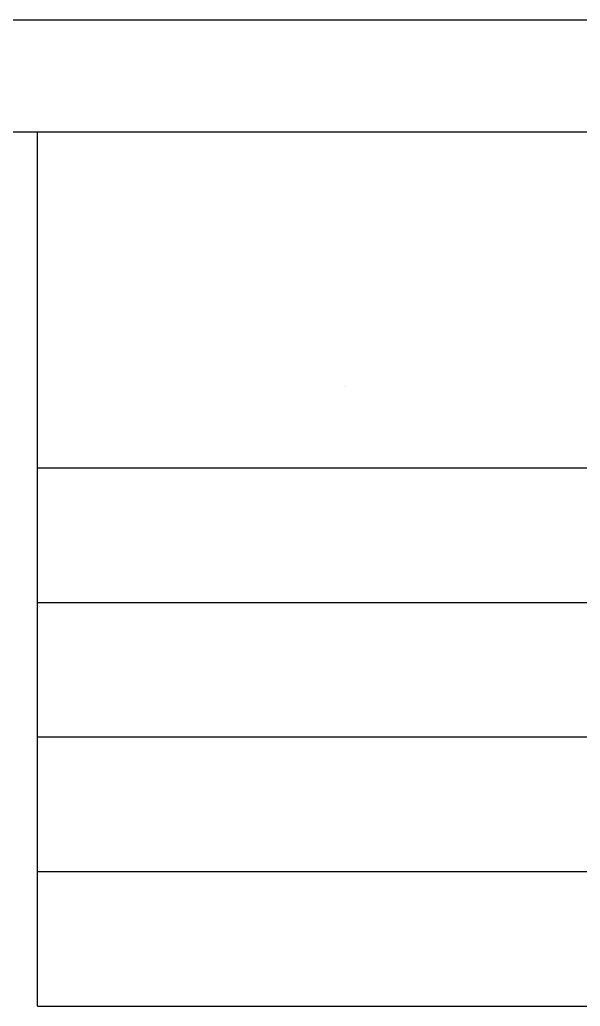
# Model space of a CAD drawing. Extents: x 0.2 to 49.5, y 17.6 to 52.5.
# Drawn here: x 25.3 to 28.24, y 47.35 to 52.51 of the extents above; entities that cross this region are included whole.
import ezdxf

# ---------------------------------------------------------------- set-up
doc = ezdxf.new("R2010")
doc.units = 0
doc.layers.get('0').update_dxf_attribs({"linetype": 'CONTINUOUS'})

msp = doc.modelspace()

# ---------------------------------------------------------------- linework, layer by layer
at = {"color": 7}
for points in [[(0.1546, 52.5138), (49.4628, 52.5138)], [(0.7416, 51.9268), (48.8758, 51.9268)], [(25.3957, 47.3482), (25.3957, 51.9268)], [(48.8758, 50.1658), (25.3957, 50.1658)], [(37.8403, 49.4614), (25.3957, 49.4614)], [(40.6578, 48.757), (25.3957, 48.757)], [(37.8403, 48.0526), (25.3957, 48.0526)], [(25.3957, 47.3482), (48.8758, 47.3482)]]:
    msp.add_lwpolyline(points, dxfattribs=at)
at = {"color": 7, "const_width": 0.0000000783}
for points in [[(25.6577, 50.6136), (25.6577, 50.3201), (25.7588, 50.3201), (25.7798, 50.3206), (25.7972, 50.322), (25.811, 50.3243), (25.827, 50.3293), (25.8414, 50.3363), (25.8541, 50.3454), (25.8683, 50.3597), (25.8798, 50.3764), (25.8888, 50.3955), (25.8952, 50.4168), (25.899, 50.4401), (25.9003, 50.4653), (25.8995, 50.4867), (25.8968, 50.5065), (25.8925, 50.5246), (25.8868, 50.5408), (25.8801, 50.555), (25.8725, 50.5673), (25.8641, 50.5778), (25.8552, 50.5867), (25.8458, 50.5939), (25.8354, 50.5999), (25.8237, 50.6048), (25.8107, 50.6086), (25.7964, 50.6114), (25.7807, 50.6131), (25.7636, 50.6136), (25.6577, 50.6136)], [(25.7592, 50.579), (25.7771, 50.5784), (25.7923, 50.5766), (25.8047, 50.5736), (25.815, 50.5695), (25.8238, 50.5644), (25.831, 50.5584), (25.8396, 50.5481), (25.8468, 50.5357), (25.8526, 50.5213), (25.8569, 50.5046), (25.8594, 50.4857), (25.8603, 50.4647), (25.8586, 50.4364), (25.8536, 50.4128), (25.8452, 50.3939), (25.8344, 50.3792), (25.8221, 50.3682), (25.8084, 50.3608), (25.7959, 50.3574), (25.7792, 50.3554), (25.7582, 50.3548), (25.6965, 50.3548), (25.6965, 50.579), (25.7592, 50.579)], [(25.9546, 50.6136), (25.9546, 50.3201), (26.1668, 50.3201), (26.1668, 50.3548), (25.9934, 50.3548), (25.9934, 50.4447), (26.1558, 50.4447), (26.1558, 50.4791), (25.9934, 50.4791), (25.9934, 50.579), (26.1736, 50.579), (26.1736, 50.6136), (25.9546, 50.6136)], [(26.2269, 50.6136), (26.2269, 50.3201), (26.2667, 50.3201), (26.4209, 50.5506), (26.4209, 50.3201), (26.4581, 50.3201), (26.4581, 50.6136), (26.4183, 50.6136), (26.2641, 50.383), (26.2641, 50.6136), (26.2269, 50.6136)], [(26.5115, 50.4707), (26.5159, 50.4255), (26.529, 50.3874), (26.5508, 50.3563), (26.5795, 50.3333), (26.6133, 50.3195), (26.6521, 50.3149), (26.6783, 50.3171), (26.7027, 50.3236), (26.7254, 50.3344), (26.7454, 50.349), (26.762, 50.3671), (26.7751, 50.3885), (26.7846, 50.4127), (26.7903, 50.439), (26.7922, 50.4673), (26.7902, 50.496), (26.7842, 50.5226), (26.7742, 50.5472), (26.7605, 50.5688), (26.7435, 50.5866), (26.7232, 50.6005), (26.7006, 50.6106), (26.6768, 50.6166), (26.6519, 50.6187), (26.6252, 50.6164), (26.6005, 50.6098), (26.5778, 50.5986), (26.5578, 50.5837), (26.5413, 50.5654), (26.5284, 50.544), (26.519, 50.5204), (26.5134, 50.496), (26.5115, 50.4707)], [(26.5516, 50.4713), (26.5548, 50.5042), (26.5643, 50.532), (26.5801, 50.5549), (26.6007, 50.5718), (26.6246, 50.582), (26.6517, 50.5854), (26.6792, 50.582), (26.7033, 50.5717), (26.7239, 50.5546), (26.7396, 50.5312), (26.749, 50.502), (26.7522, 50.4671), (26.7508, 50.4442), (26.7468, 50.4234), (26.7401, 50.4045), (26.7308, 50.388), (26.7189, 50.3742), (26.7046, 50.3631), (26.6885, 50.3549), (26.671, 50.35), (26.6523, 50.3484), (26.6261, 50.3515), (26.6024, 50.361), (26.5813, 50.3767), (26.5648, 50.3998), (26.5549, 50.4313), (26.5516, 50.4713)], [(26.8411, 50.6136), (26.8411, 50.3201), (26.8995, 50.3201), (26.969, 50.528), (26.9748, 50.5457), (26.9795, 50.5602), (26.983, 50.5714), (26.987, 50.5591), (26.9922, 50.5434), (26.9986, 50.5244), (27.0689, 50.3201), (27.1212, 50.3201), (27.1212, 50.6136), (27.0837, 50.6136), (27.0837, 50.368), (26.9984, 50.6136), (26.9634, 50.6136), (26.8785, 50.3638), (26.8785, 50.6136), (26.8411, 50.6136)], [(27.1904, 50.6136), (27.1904, 50.3201), (27.2293, 50.3201), (27.2293, 50.6136), (27.1904, 50.6136)], [(27.2974, 50.6136), (27.2974, 50.3201), (27.3372, 50.3201), (27.4914, 50.5506), (27.4914, 50.3201), (27.5286, 50.3201), (27.5286, 50.6136), (27.4887, 50.6136), (27.3346, 50.383), (27.3346, 50.6136), (27.2974, 50.6136)], [(27.5616, 50.6136), (27.6743, 50.3201), (27.7162, 50.3201), (27.8363, 50.6136), (27.7921, 50.6136), (27.7578, 50.5248), (27.6351, 50.5248), (27.6029, 50.6136), (27.5616, 50.6136)], [(28.0768, 50.5107), (28.1156, 50.5206), (28.1053, 50.5499), (28.0906, 50.5742), (28.0716, 50.5935), (28.0489, 50.6075), (28.0231, 50.6159), (27.9941, 50.6187), (27.9644, 50.6165), (27.9387, 50.6101), (27.9169, 50.5993), (27.8986, 50.5845), (27.8836, 50.5659), (27.8716, 50.5434), (27.863, 50.5183), (27.8579, 50.4921), (27.8561, 50.4647), (27.8581, 50.4354), (27.8639, 50.4088), (27.8736, 50.3847), (27.887, 50.3638), (27.9036, 50.3465), (27.9235, 50.3329), (27.9458, 50.323), (27.9695, 50.3171), (27.9947, 50.3151), (28.0225, 50.3176), (28.0472, 50.3251), (28.0687, 50.3376), (28.0867, 50.3545), (28.1007, 50.3756), (28.1106, 50.4006), (28.0723, 50.4096), (28.0645, 50.3902), (28.0546, 50.3747), (28.0427, 50.363), (28.0287, 50.3549), (28.0124, 50.35), (27.9939, 50.3484), (27.9725, 50.3502), (27.9537, 50.3556), (27.9373, 50.3646), (27.9237, 50.3766), (27.913, 50.3912), (27.9054, 50.4081), (27.9003, 50.4265), (27.8972, 50.4453), (27.8962, 50.4645), (27.8974, 50.4884), (27.901, 50.5102), (27.9071, 50.5299), (27.9157, 50.5469), (27.927, 50.5608), (27.941, 50.5716), (27.9568, 50.5793), (27.9734, 50.5839), (27.9909, 50.5854), (28.0115, 50.5833), (28.0299, 50.5771), (28.0461, 50.5666), (28.0596, 50.552), (28.0698, 50.5334), (28.0768, 50.5107)], [(28.17, 50.6136), (28.17, 50.3201), (28.2089, 50.3201), (28.2089, 50.6136), (28.17, 50.6136)], [(27.7458, 50.4931), (27.7152, 50.4118), (27.7066, 50.3886), (27.6997, 50.3683), (27.6944, 50.351), (27.6901, 50.3698), (27.6848, 50.3884), (27.6785, 50.407), (27.6463, 50.4931), (27.7458, 50.4931)], [(25.8592, 49.8486), (25.898, 49.8584), (25.8877, 49.8878), (25.8731, 49.9121), (25.8541, 49.9314), (25.8313, 49.9454), (25.8055, 49.9538), (25.7765, 49.9566), (25.7468, 49.9544), (25.7211, 49.948), (25.6993, 49.9372), (25.6811, 49.9224), (25.666, 49.9038), (25.6541, 49.8813), (25.6454, 49.8562), (25.6403, 49.83), (25.6385, 49.8026), (25.6405, 49.7733), (25.6463, 49.7467), (25.6561, 49.7226), (25.6694, 49.7017), (25.686, 49.6844), (25.7059, 49.6708), (25.7282, 49.6609), (25.7519, 49.655), (25.7771, 49.653), (25.8049, 49.6555), (25.8296, 49.663), (25.8512, 49.6755), (25.8692, 49.6924), (25.8831, 49.7135), (25.893, 49.7385), (25.8548, 49.7475), (25.8469, 49.7281), (25.8371, 49.7126), (25.8251, 49.7009), (25.8111, 49.6928), (25.7948, 49.6879), (25.7763, 49.6863), (25.755, 49.6881), (25.7361, 49.6935), (25.7197, 49.7025), (25.7061, 49.7145), (25.6954, 49.7291), (25.6878, 49.746), (25.6827, 49.7644), (25.6796, 49.7832), (25.6786, 49.8024), (25.6798, 49.8263), (25.6834, 49.8481), (25.6895, 49.8678), (25.6981, 49.8848), (25.7094, 49.8987), (25.7234, 49.9095), (25.7392, 49.9172), (25.7558, 49.9218), (25.7733, 49.9233), (25.7939, 49.9212), (25.8123, 49.915), (25.8285, 49.9045), (25.842, 49.8899), (25.8522, 49.8713), (25.8592, 49.8486)], [(25.9278, 49.8452), (25.9315, 49.8093), (25.9424, 49.7801), (25.9607, 49.7577), (25.9803, 49.7446), (26.0026, 49.7367), (26.0275, 49.7341), (26.055, 49.7373), (26.0789, 49.7469), (26.0992, 49.7629), (26.1147, 49.7844), (26.124, 49.8109), (26.127, 49.8422), (26.1257, 49.8676), (26.1216, 49.8892), (26.1147, 49.9068), (26.1053, 49.9213), (26.0933, 49.9335), (26.0789, 49.9433), (26.0627, 49.9506), (26.0456, 49.9549), (26.0275, 49.9564), (25.9997, 49.9532), (25.9756, 49.9436), (25.9554, 49.9277), (25.9401, 49.9058), (25.9309, 49.8783), (25.9278, 49.8452)], [(26.247, 49.8452), (26.2506, 49.8093), (26.2616, 49.7801), (26.2798, 49.7577), (26.2994, 49.7446), (26.3217, 49.7367), (26.3467, 49.7341), (26.3741, 49.7373), (26.398, 49.7469), (26.4183, 49.7629), (26.4338, 49.7844), (26.4431, 49.8109), (26.4462, 49.8422), (26.4448, 49.8676), (26.4407, 49.8892), (26.4339, 49.9068), (26.4244, 49.9213), (26.4125, 49.9335), (26.398, 49.9433), (26.3819, 49.9506), (26.3647, 49.9549), (26.3467, 49.9564), (26.3188, 49.9532), (26.2948, 49.9436), (26.2745, 49.9277), (26.2592, 49.9058), (26.25, 49.8783), (26.247, 49.8452)], [(25.9649, 49.8452), (25.9669, 49.8702), (25.9728, 49.8906), (25.9827, 49.9064), (25.9956, 49.9177), (26.0105, 49.9245), (26.0275, 49.9267), (26.0444, 49.9245), (26.0593, 49.9176), (26.0722, 49.9063), (26.0821, 49.8903), (26.088, 49.8696), (26.09, 49.844), (26.088, 49.8199), (26.082, 49.7999), (26.0721, 49.7843), (26.0592, 49.773), (26.0443, 49.7662), (26.0275, 49.764), (26.0105, 49.7662), (25.9956, 49.7729), (25.9827, 49.7842), (25.9728, 49.7999), (25.9669, 49.8203), (25.9649, 49.8452)], [(26.1685, 49.9515), (26.1685, 49.658), (26.2045, 49.658), (26.2045, 49.9515), (26.1685, 49.9515)], [(26.284, 49.8452), (26.286, 49.8702), (26.2919, 49.8906), (26.3018, 49.9064), (26.3147, 49.9177), (26.3297, 49.9245), (26.3467, 49.9267), (26.3636, 49.9245), (26.3784, 49.9176), (26.3913, 49.9063), (26.4012, 49.8903), (26.4072, 49.8696), (26.4091, 49.844), (26.4071, 49.8199), (26.4012, 49.7999), (26.3912, 49.7843), (26.3783, 49.773), (26.3635, 49.7662), (26.3467, 49.764), (26.3297, 49.7662), (26.3147, 49.7729), (26.3018, 49.7842), (26.2919, 49.7999), (26.286, 49.8203), (26.284, 49.8452)], [(26.488, 49.9515), (26.488, 49.7389), (26.5205, 49.7389), (26.5205, 49.7712), (26.5285, 49.7578), (26.5362, 49.7478), (26.5434, 49.7413), (26.5506, 49.7373), (26.5583, 49.7349), (26.5665, 49.7341), (26.5787, 49.7354), (26.5911, 49.7393), (26.6035, 49.7457), (26.5911, 49.7792), (26.5823, 49.7748), (26.5735, 49.7722), (26.5647, 49.7714), (26.5571, 49.7722), (26.55, 49.7745), (26.5435, 49.7785), (26.5378, 49.7838), (26.5333, 49.7904), (26.5301, 49.7982), (26.5267, 49.8114), (26.5247, 49.8254), (26.5241, 49.8402), (26.5241, 49.9515), (26.488, 49.9515)], [(26.635, 49.9105), (26.676, 49.9105), (26.676, 49.9515), (26.635, 49.9515), (26.635, 49.9105)], [(26.635, 49.78), (26.635, 49.7389), (26.676, 49.7389), (26.676, 49.78), (26.635, 49.78)], [(25.6347, 49.2455), (25.6347, 48.952), (25.7455, 48.952), (25.7634, 48.9523), (25.7783, 48.9532), (25.7901, 48.9548), (25.8037, 48.9579), (25.8158, 48.9625), (25.8263, 48.9685), (25.8354, 48.9762), (25.8433, 48.9856), (25.8499, 48.9968), (25.8548, 49.0094), (25.8578, 49.0227), (25.8588, 49.0369), (25.8561, 49.0606), (25.8482, 49.0817), (25.8349, 49.1002), (25.8148, 49.1146), (25.7861, 49.1233), (25.7489, 49.1262), (25.6736, 49.1262), (25.6736, 49.2455), (25.6347, 49.2455)], [(25.9032, 49.2455), (25.9032, 49.0329), (25.9357, 49.0329), (25.9357, 49.0651), (25.9437, 49.0517), (25.9514, 49.0418), (25.9586, 49.0353), (25.9658, 49.0313), (25.9735, 49.0289), (25.9817, 49.0281), (25.9939, 49.0294), (26.0063, 49.0332), (26.0187, 49.0397), (26.0063, 49.0731), (25.9975, 49.0688), (25.9887, 49.0662), (25.9799, 49.0653), (25.9723, 49.0661), (25.9652, 49.0685), (25.9587, 49.0724), (25.953, 49.0778), (25.9485, 49.0843), (25.9453, 49.0921), (25.9419, 49.1054), (25.9399, 49.1194), (25.9393, 49.1342), (25.9393, 49.2455), (25.9032, 49.2455)], [(26.1857, 49.177), (26.2229, 49.1816), (26.2154, 49.2018), (26.2045, 49.2186), (26.1903, 49.2323), (26.173, 49.2423), (26.1527, 49.2483), (26.1295, 49.2503), (26.1005, 49.2471), (26.0758, 49.2375), (26.0555, 49.2216), (26.0403, 49.1998), (26.0312, 49.173), (26.0281, 49.141), (26.0312, 49.1079), (26.0404, 49.0801), (26.0558, 49.0577), (26.076, 49.0412), (26.0999, 49.0314), (26.1274, 49.0281), (26.1541, 49.0313), (26.1774, 49.041), (26.1971, 49.0571), (26.2121, 49.0791), (26.2211, 49.1063), (26.2241, 49.1388), (26.2241, 49.1413), (26.2241, 49.1445), (26.2239, 49.1484), (26.0654, 49.1484), (26.0685, 49.1699), (26.0751, 49.1878), (26.0852, 49.2021), (26.0981, 49.2124), (26.1129, 49.2186), (26.1297, 49.2207), (26.1422, 49.2195), (26.1535, 49.216), (26.1635, 49.2103), (26.1722, 49.2019), (26.1796, 49.1909), (26.1857, 49.177)], [(26.2538, 49.182), (26.2894, 49.1764), (26.2926, 49.1896), (26.2982, 49.2005), (26.3061, 49.2093), (26.3165, 49.2156), (26.3293, 49.2194), (26.3445, 49.2207), (26.3596, 49.2195), (26.3719, 49.2162), (26.3813, 49.2106), (26.388, 49.2034), (26.392, 49.1955), (26.3933, 49.1868), (26.3921, 49.1793), (26.3886, 49.1729), (26.3827, 49.1676), (26.3753, 49.1641), (26.363, 49.1601), (26.3459, 49.1554), (26.3221, 49.149), (26.3038, 49.1433), (26.2909, 49.1381), (26.2815, 49.1326), (26.2738, 49.1259), (26.2677, 49.1179), (26.2633, 49.109), (26.2607, 49.0994), (26.2598, 49.0893), (26.2605, 49.0801), (26.2627, 49.0713), (26.2663, 49.063), (26.2712, 49.0554), (26.2771, 49.0487), (26.284, 49.0429), (26.2903, 49.039), (26.2979, 49.0355), (26.3069, 49.0324), (26.3168, 49.03), (26.3272, 49.0286), (26.3381, 49.0281), (26.3541, 49.0289), (26.3687, 49.0313), (26.382, 49.0353), (26.3935, 49.0407), (26.4028, 49.0472), (26.4099, 49.0548), (26.4153, 49.0639), (26.4195, 49.0749), (26.4224, 49.0877), (26.3871, 49.0925), (26.3845, 49.0824), (26.3799, 49.0739), (26.3732, 49.0669), (26.3645, 49.0618), (26.3536, 49.0587), (26.3407, 49.0577), (26.3257, 49.0586), (26.3139, 49.0614), (26.3052, 49.0659), (26.2993, 49.0717), (26.2958, 49.0781), (26.2946, 49.0851), (26.2951, 49.0896), (26.2966, 49.0939), (26.299, 49.0977), (26.3025, 49.1014), (26.3071, 49.1046), (26.3128, 49.1074), (26.3188, 49.1093), (26.3294, 49.1123), (26.3447, 49.1166), (26.3676, 49.123), (26.3854, 49.1285), (26.398, 49.1333), (26.4074, 49.1383), (26.4153, 49.1446), (26.4218, 49.1522), (26.4265, 49.1611), (26.4294, 49.1714), (26.4304, 49.183), (26.4292, 49.1948), (26.4257, 49.2061), (26.4198, 49.217), (26.4118, 49.2268), (26.4017, 49.235), (26.3895, 49.2416), (26.3757, 49.2464), (26.3608, 49.2493), (26.3447, 49.2503), (26.3192, 49.2484), (26.2982, 49.2426), (26.2815, 49.2331), (26.2688, 49.2198), (26.2595, 49.2027), (26.2538, 49.182)], [(26.6188, 49.177), (26.656, 49.1816), (26.6484, 49.2018), (26.6376, 49.2186), (26.6234, 49.2323), (26.606, 49.2423), (26.5857, 49.2483), (26.5625, 49.2503), (26.5335, 49.2471), (26.5089, 49.2375), (26.4885, 49.2216), (26.4733, 49.1998), (26.4642, 49.173), (26.4612, 49.141), (26.4643, 49.1079), (26.4735, 49.0801), (26.4888, 49.0577), (26.5091, 49.0412), (26.533, 49.0314), (26.5605, 49.0281), (26.5872, 49.0313), (26.6104, 49.041), (26.6302, 49.0571), (26.6452, 49.0791), (26.6542, 49.1063), (26.6572, 49.1388), (26.6572, 49.1413), (26.6571, 49.1445), (26.657, 49.1484), (26.4984, 49.1484), (26.5015, 49.1699), (26.5081, 49.1878), (26.5182, 49.2021), (26.5311, 49.2124), (26.5459, 49.2186), (26.5627, 49.2207), (26.5753, 49.2195), (26.5865, 49.216), (26.5965, 49.2103), (26.6052, 49.2019), (26.6126, 49.1909), (26.6188, 49.177)], [(26.7012, 49.2455), (26.7012, 49.0329), (26.7337, 49.0329), (26.7337, 49.0631), (26.7516, 49.0436), (26.7742, 49.032), (26.8013, 49.0281), (26.8138, 49.0288), (26.8256, 49.0311), (26.8367, 49.035), (26.8465, 49.0401), (26.8546, 49.0461), (26.8608, 49.0531), (26.8656, 49.061), (26.8693, 49.0699), (26.872, 49.0797), (26.8731, 49.0881), (26.8738, 49.0997), (26.874, 49.1148), (26.874, 49.2455), (26.838, 49.2455), (26.838, 49.1162), (26.8375, 49.1027), (26.8361, 49.0917), (26.8338, 49.0832), (26.8302, 49.0764), (26.8253, 49.0706), (26.8189, 49.0658), (26.8113, 49.0622), (26.8029, 49.06), (26.7937, 49.0593), (26.7791, 49.0609), (26.7658, 49.0658), (26.754, 49.0739), (26.7447, 49.0866), (26.7391, 49.1051), (26.7373, 49.1294), (26.7373, 49.2455), (26.7012, 49.2455)], [(27.008, 49.2133), (27.0132, 49.2451), (27.0034, 49.2469), (26.9943, 49.2479), (26.9859, 49.2483), (26.9738, 49.2476), (26.9637, 49.2455), (26.9555, 49.2421), (26.949, 49.2375), (26.9439, 49.2321), (26.9403, 49.2258), (26.9378, 49.2166), (26.9364, 49.2024), (26.9359, 49.1832), (26.9359, 49.0609), (26.9095, 49.0609), (26.9095, 49.0329), (26.9359, 49.0329), (26.9359, 48.9802), (26.9717, 48.9586), (26.9717, 49.0329), (27.008, 49.0329), (27.008, 49.0609), (26.9717, 49.0609), (26.9717, 49.1852), (26.9719, 49.1943), (26.9726, 49.2009), (26.9736, 49.2051), (26.9752, 49.2078), (26.9772, 49.2101), (26.9798, 49.2121), (26.9831, 49.2135), (26.9872, 49.2144), (26.9921, 49.2147), (26.9966, 49.2145), (27.0018, 49.214), (27.008, 49.2133)], [(27.1819, 49.2193), (27.1688, 49.2295), (27.1559, 49.2375), (27.1434, 49.2433), (27.1307, 49.2472), (27.1175, 49.2495), (27.1037, 49.2503), (27.0821, 49.2484), (27.0641, 49.2427), (27.0498, 49.2332), (27.0393, 49.2207), (27.0331, 49.2061), (27.031, 49.1894), (27.0318, 49.1793), (27.0341, 49.1698), (27.0381, 49.1609), (27.0433, 49.1529), (27.0495, 49.146), (27.0567, 49.1402), (27.0647, 49.1354), (27.0733, 49.1315), (27.0826, 49.1284), (27.0909, 49.1265), (27.1016, 49.1247), (27.1147, 49.123), (27.1412, 49.1193), (27.1626, 49.1151), (27.1789, 49.1106), (27.179, 49.1062), (27.1791, 49.1031), (27.1791, 49.1011), (27.178, 49.0879), (27.1746, 49.0776), (27.1689, 49.0701), (27.1582, 49.0633), (27.1445, 49.0593), (27.1279, 49.0579), (27.1124, 49.0589), (27.0999, 49.0619), (27.0903, 49.0668), (27.083, 49.0743), (27.077, 49.0848), (27.0724, 49.0983), (27.0372, 49.0935), (27.0411, 49.0794), (27.0463, 49.0672), (27.053, 49.057), (27.0614, 49.0484), (27.072, 49.0413), (27.0848, 49.0356), (27.0994, 49.0314), (27.1155, 49.0289), (27.1331, 49.0281), (27.1501, 49.0288), (27.1648, 49.0309), (27.1773, 49.0345), (27.1877, 49.0391), (27.196, 49.0445), (27.2024, 49.0506), (27.2072, 49.0576), (27.2109, 49.0658), (27.2136, 49.0751), (27.2146, 49.0829), (27.2152, 49.094), (27.2154, 49.1084), (27.2154, 49.1564), (27.2156, 49.1858), (27.2164, 49.207), (27.2177, 49.22), (27.2197, 49.2287), (27.2227, 49.2372), (27.2268, 49.2455), (27.1891, 49.2455), (27.1858, 49.2376), (27.1834, 49.2289), (27.1819, 49.2193)], [(27.41, 49.1676), (27.4454, 49.1722), (27.4395, 49.1949), (27.4296, 49.214), (27.4157, 49.2296), (27.3985, 49.2411), (27.3789, 49.248), (27.3569, 49.2503), (27.3297, 49.2471), (27.3063, 49.2376), (27.2867, 49.2218), (27.272, 49.2), (27.2632, 49.1727), (27.2602, 49.14), (27.2615, 49.118), (27.2653, 49.0979), (27.2716, 49.0797), (27.2806, 49.0639), (27.2921, 49.051), (27.3064, 49.041), (27.3224, 49.0338), (27.3393, 49.0295), (27.3571, 49.0281), (27.3788, 49.03), (27.3977, 49.0359), (27.4138, 49.0456), (27.4267, 49.0589), (27.4361, 49.0755), (27.442, 49.0953), (27.407, 49.1007), (27.4028, 49.0876), (27.3969, 49.0769), (27.3892, 49.0685), (27.3802, 49.0625), (27.3699, 49.0589), (27.3585, 49.0577), (27.3415, 49.0599), (27.3267, 49.0664), (27.3143, 49.0772), (27.3048, 49.0928), (27.2991, 49.1133), (27.2972, 49.139), (27.2991, 49.1649), (27.3045, 49.1857), (27.3137, 49.2012), (27.3257, 49.212), (27.34, 49.2185), (27.3565, 49.2207), (27.3699, 49.2192), (27.3817, 49.2149), (27.3919, 49.2077), (27.4003, 49.1974), (27.4063, 49.1841), (27.41, 49.1676)], [(27.4764, 49.0329), (27.5125, 49.0329), (27.5125, 49.2455), (27.4764, 49.2455), (27.4764, 49.0329)], [(27.5539, 49.1392), (27.5576, 49.1032), (27.5685, 49.0741), (27.5867, 49.0517), (27.6064, 49.0386), (27.6287, 49.0307), (27.6536, 49.0281), (27.6811, 49.0313), (27.705, 49.0408), (27.7253, 49.0568), (27.7407, 49.0784), (27.75, 49.1049), (27.7531, 49.1362), (27.7517, 49.1616), (27.7476, 49.1831), (27.7408, 49.2007), (27.7313, 49.2153), (27.7194, 49.2274), (27.705, 49.2373), (27.6888, 49.2445), (27.6717, 49.2489), (27.6536, 49.2503), (27.6258, 49.2471), (27.6017, 49.2376), (27.5814, 49.2217), (27.5661, 49.1998), (27.557, 49.1723), (27.5539, 49.1392)], [(27.7954, 49.2455), (27.7954, 49.0329), (27.8278, 49.0329), (27.8278, 49.0631), (27.8457, 49.0436), (27.8683, 49.032), (27.8955, 49.0281), (27.9079, 49.0288), (27.9197, 49.0311), (27.9308, 49.035), (27.9406, 49.0401), (27.9487, 49.0461), (27.9549, 49.0531), (27.9597, 49.061), (27.9635, 49.0699), (27.9661, 49.0797), (27.9672, 49.0881), (27.9679, 49.0997), (27.9681, 49.1148), (27.9681, 49.2455), (27.9321, 49.2455), (27.9321, 49.1162), (27.9316, 49.1027), (27.9302, 49.0917), (27.9279, 49.0832), (27.9244, 49.0764), (27.9194, 49.0706), (27.913, 49.0658), (27.9054, 49.0622), (27.8971, 49.06), (27.8879, 49.0593), (27.8732, 49.0609), (27.86, 49.0658), (27.8481, 49.0739), (27.8388, 49.0866), (27.8333, 49.1051), (27.8314, 49.1294), (27.8314, 49.2455), (27.7954, 49.2455)], [(28.0334, 49.2045), (28.0744, 49.2045), (28.0744, 49.2455), (28.0334, 49.2455), (28.0334, 49.2045)], [(27.1789, 49.1388), (27.1637, 49.1439), (27.144, 49.1484), (27.1201, 49.1524), (27.1067, 49.1546), (27.0962, 49.157), (27.0886, 49.1596), (27.083, 49.1627), (27.0782, 49.1666), (27.0744, 49.1713), (27.0716, 49.1766), (27.07, 49.1824), (27.0694, 49.1884), (27.0706, 49.1975), (27.0743, 49.2055), (27.0803, 49.2125), (27.0887, 49.2178), (27.0994, 49.221), (27.1123, 49.2221), (27.1256, 49.2211), (27.138, 49.218), (27.1493, 49.213), (27.1592, 49.2061), (27.1671, 49.1978), (27.1731, 49.188), (27.1763, 49.1786), (27.1783, 49.1666), (27.1789, 49.152), (27.1789, 49.1388)], [(27.591, 49.1392), (27.5929, 49.1641), (27.5989, 49.1845), (27.6088, 49.2003), (27.6217, 49.2116), (27.6366, 49.2184), (27.6536, 49.2207), (27.6705, 49.2184), (27.6854, 49.2116), (27.6983, 49.2002), (27.7082, 49.1843), (27.7141, 49.1635), (27.7161, 49.138), (27.7141, 49.1138), (27.7081, 49.0939), (27.6982, 49.0782), (27.6852, 49.0669), (27.6704, 49.0602), (27.6536, 49.0579), (27.6366, 49.0601), (27.6217, 49.0669), (27.6088, 49.0781), (27.5989, 49.0939), (27.5929, 49.1142), (27.591, 49.1392)], [(25.7495, 49.0915), (25.7721, 49.09), (25.7899, 49.0853), (25.8029, 49.0775), (25.8117, 49.0669), (25.817, 49.0538), (25.8187, 49.0381), (25.8177, 49.0264), (25.8146, 49.0159), (25.8094, 49.0066), (25.8026, 48.9988), (25.7944, 48.993), (25.7849, 48.9892), (25.7765, 48.9878), (25.7644, 48.9869), (25.7487, 48.9866), (25.6736, 48.9866), (25.6736, 49.0915), (25.7495, 49.0915)], [(26.1861, 49.1188), (26.1835, 49.1024), (26.179, 49.089), (26.1725, 49.0785), (26.1599, 49.067), (26.145, 49.06), (26.1278, 49.0577), (26.1122, 49.0595), (26.0983, 49.0651), (26.0861, 49.0743), (26.0765, 49.0866), (26.0703, 49.1015), (26.0674, 49.1188), (26.1861, 49.1188)], [(26.6192, 49.1188), (26.6166, 49.1024), (26.612, 49.089), (26.6055, 49.0785), (26.5929, 49.067), (26.578, 49.06), (26.5609, 49.0577), (26.5452, 49.0595), (26.5313, 49.0651), (26.5192, 49.0743), (26.5096, 49.0866), (26.5033, 49.1015), (26.5004, 49.1188), (26.6192, 49.1188)], [(28.0334, 49.0739), (28.0334, 49.0329), (28.0744, 49.0329), (28.0744, 49.0739), (28.0334, 49.0739)], [(27.4764, 48.9934), (27.4764, 48.952), (27.5125, 48.952), (27.5125, 48.9934), (27.4764, 48.9934)], [(27.6602, 48.9504), (27.7075, 48.9504), (27.6634, 49.0064), (27.6336, 49.0064), (27.6602, 48.9504)], [(25.7334, 48.5157), (25.7334, 48.2568), (25.6367, 48.2568), (25.6367, 48.2222), (25.8694, 48.2222), (25.8694, 48.2568), (25.7723, 48.2568), (25.7723, 48.5157), (25.7334, 48.5157)], [(25.9042, 48.5157), (25.9042, 48.3031), (25.9366, 48.3031), (25.9366, 48.3353), (25.9447, 48.3219), (25.9523, 48.312), (25.9596, 48.3055), (25.9668, 48.3015), (25.9745, 48.2991), (25.9827, 48.2983), (25.9949, 48.2996), (26.0072, 48.3034), (26.0197, 48.3099), (26.0073, 48.3433), (25.9985, 48.339), (25.9897, 48.3364), (25.9809, 48.3355), (25.9733, 48.3363), (25.9662, 48.3387), (25.9597, 48.3426), (25.954, 48.348), (25.9495, 48.3545), (25.9462, 48.3623), (25.9429, 48.3756), (25.9409, 48.3896), (25.9402, 48.4044), (25.9402, 48.5157), (25.9042, 48.5157)], [(26.1799, 48.4895), (26.1667, 48.4997), (26.1539, 48.5077), (26.1413, 48.5135), (26.1287, 48.5174), (26.1155, 48.5197), (26.1016, 48.5205), (26.08, 48.5186), (26.0621, 48.5129), (26.0477, 48.5034), (26.0373, 48.4909), (26.031, 48.4763), (26.0289, 48.4596), (26.0297, 48.4495), (26.0321, 48.44), (26.036, 48.4311), (26.0413, 48.4231), (26.0475, 48.4162), (26.0547, 48.4104), (26.0627, 48.4056), (26.0713, 48.4017), (26.0806, 48.3986), (26.0889, 48.3967), (26.0995, 48.3949), (26.1126, 48.3932), (26.1392, 48.3895), (26.1606, 48.3853), (26.1769, 48.3808), (26.177, 48.3764), (26.1771, 48.3733), (26.1771, 48.3714), (26.1759, 48.3581), (26.1725, 48.3478), (26.1669, 48.3403), (26.1562, 48.3335), (26.1425, 48.3295), (26.1258, 48.3281), (26.1104, 48.3291), (26.0978, 48.3321), (26.0883, 48.337), (26.0809, 48.3445), (26.0749, 48.355), (26.0704, 48.3686), (26.0351, 48.3637), (26.039, 48.3496), (26.0443, 48.3375), (26.051, 48.3272), (26.0594, 48.3186), (26.07, 48.3115), (26.0828, 48.3058), (26.0974, 48.3016), (26.1135, 48.2991), (26.131, 48.2983), (26.1481, 48.299), (26.1628, 48.3011), (26.1753, 48.3047), (26.1856, 48.3093), (26.194, 48.3147), (26.2003, 48.3208), (26.2051, 48.3278), (26.2088, 48.336), (26.2115, 48.3453), (26.2125, 48.3531), (26.2131, 48.3642), (26.2133, 48.3786), (26.2133, 48.4266), (26.2136, 48.456), (26.2143, 48.4772), (26.2156, 48.4902), (26.2177, 48.4989), (26.2207, 48.5074), (26.2247, 48.5157), (26.1871, 48.5157), (26.1838, 48.5078), (26.1814, 48.4991), (26.1799, 48.4895)], [(26.3479, 48.4835), (26.3531, 48.5153), (26.3433, 48.5171), (26.3342, 48.5181), (26.3258, 48.5185), (26.3137, 48.5178), (26.3036, 48.5157), (26.2954, 48.5123), (26.2889, 48.5077), (26.2838, 48.5023), (26.2802, 48.496), (26.2777, 48.4868), (26.2763, 48.4726), (26.2758, 48.4534), (26.2758, 48.3311), (26.2494, 48.3311), (26.2494, 48.3031), (26.2758, 48.3031), (26.2758, 48.2504), (26.3116, 48.2288), (26.3116, 48.3031), (26.3479, 48.3031), (26.3479, 48.3311), (26.3116, 48.3311), (26.3116, 48.4554), (26.3118, 48.4645), (26.3125, 48.4711), (26.3135, 48.4753), (26.3151, 48.478), (26.3171, 48.4803), (26.3197, 48.4823), (26.323, 48.4837), (26.3271, 48.4846), (26.332, 48.4849), (26.3365, 48.4847), (26.3417, 48.4842), (26.3479, 48.4835)], [(26.5218, 48.4895), (26.5087, 48.4997), (26.4958, 48.5077), (26.4833, 48.5135), (26.4706, 48.5174), (26.4574, 48.5197), (26.4436, 48.5205), (26.422, 48.5186), (26.404, 48.5129), (26.3897, 48.5034), (26.3792, 48.4909), (26.373, 48.4763), (26.3709, 48.4596), (26.3717, 48.4495), (26.374, 48.44), (26.378, 48.4311), (26.3832, 48.4231), (26.3894, 48.4162), (26.3966, 48.4104), (26.4046, 48.4056), (26.4132, 48.4017), (26.4225, 48.3986), (26.4308, 48.3967), (26.4415, 48.3949), (26.4546, 48.3932), (26.4811, 48.3895), (26.5025, 48.3853), (26.5188, 48.3808), (26.5189, 48.3764), (26.519, 48.3733), (26.519, 48.3714), (26.5179, 48.3581), (26.5145, 48.3478), (26.5088, 48.3403), (26.4981, 48.3335), (26.4844, 48.3295), (26.4678, 48.3281), (26.4523, 48.3291), (26.4398, 48.3321), (26.4302, 48.337), (26.4229, 48.3445), (26.4169, 48.355), (26.4123, 48.3686), (26.3771, 48.3637), (26.381, 48.3496), (26.3863, 48.3375), (26.3929, 48.3272), (26.4013, 48.3186), (26.4119, 48.3115), (26.4247, 48.3058), (26.4394, 48.3016), (26.4554, 48.2991), (26.473, 48.2983), (26.49, 48.299), (26.5048, 48.3011), (26.5172, 48.3047), (26.5276, 48.3093), (26.5359, 48.3147), (26.5423, 48.3208), (26.5471, 48.3278), (26.5508, 48.336), (26.5535, 48.3453), (26.5545, 48.3531), (26.5551, 48.3642), (26.5553, 48.3786), (26.5553, 48.4266), (26.5555, 48.456), (26.5563, 48.4772), (26.5576, 48.4902), (26.5596, 48.4989), (26.5626, 48.5074), (26.5667, 48.5157), (26.529, 48.5157), (26.5258, 48.5078), (26.5233, 48.4991), (26.5218, 48.4895)], [(26.6111, 48.5157), (26.6111, 48.3031), (26.6434, 48.3031), (26.6434, 48.3329), (26.6508, 48.3232), (26.6596, 48.3148), (26.67, 48.3078), (26.6816, 48.3025), (26.6942, 48.2993), (26.7078, 48.2983), (26.7226, 48.2994), (26.7355, 48.3026), (26.7466, 48.3081), (26.7557, 48.3155), (26.7628, 48.3246), (26.7679, 48.3355), (26.7864, 48.3148), (26.8083, 48.3024), (26.8336, 48.2983), (26.853, 48.3002), (26.8692, 48.3061), (26.8822, 48.3158), (26.8917, 48.3296), (26.8973, 48.3476), (26.8992, 48.3698), (26.8992, 48.5157), (26.8634, 48.5157), (26.8634, 48.3818), (26.863, 48.3687), (26.8618, 48.3583), (26.8599, 48.3506), (26.8569, 48.3447), (26.8527, 48.3396), (26.8472, 48.3353), (26.8407, 48.3321), (26.8335, 48.3302), (26.8255, 48.3295), (26.8114, 48.3312), (26.799, 48.3361), (26.7883, 48.3444), (26.7801, 48.3564), (26.7751, 48.3723), (26.7735, 48.3922), (26.7735, 48.5157), (26.7375, 48.5157), (26.7375, 48.3776), (26.7365, 48.3629), (26.7335, 48.3509), (26.7286, 48.3415), (26.7215, 48.3348), (26.7119, 48.3308), (26.6998, 48.3295), (26.6899, 48.3304), (26.6806, 48.3331), (26.6717, 48.3375), (26.6639, 48.3437), (26.6576, 48.3515), (26.653, 48.3609), (26.6497, 48.3727), (26.6478, 48.3875), (26.6472, 48.4054), (26.6472, 48.5157), (26.6111, 48.5157)], [(26.9529, 48.3031), (26.9889, 48.3031), (26.9889, 48.5157), (26.9529, 48.5157), (26.9529, 48.3031)], [(27.1893, 48.4472), (27.2266, 48.4518), (27.219, 48.472), (27.2081, 48.4889), (27.1939, 48.5025), (27.1766, 48.5125), (27.1563, 48.5185), (27.1331, 48.5205), (27.1041, 48.5173), (27.0795, 48.5077), (27.0591, 48.4918), (27.0439, 48.4701), (27.0348, 48.4432), (27.0318, 48.4112), (27.0348, 48.3781), (27.044, 48.3503), (27.0594, 48.3279), (27.0796, 48.3114), (27.1035, 48.3016), (27.1311, 48.2983), (27.1578, 48.3015), (27.181, 48.3112), (27.2007, 48.3273), (27.2157, 48.3493), (27.2248, 48.3765), (27.2278, 48.409), (27.2277, 48.4115), (27.2277, 48.4147), (27.2276, 48.4186), (27.069, 48.4186), (27.0721, 48.4401), (27.0787, 48.458), (27.0888, 48.4723), (27.1017, 48.4826), (27.1165, 48.4888), (27.1333, 48.4909), (27.1458, 48.4897), (27.1571, 48.4862), (27.1671, 48.4805), (27.1758, 48.4721), (27.1832, 48.4611), (27.1893, 48.4472)], [(27.2718, 48.5157), (27.2718, 48.3031), (27.3042, 48.3031), (27.3042, 48.3333), (27.3222, 48.3139), (27.3447, 48.3022), (27.3719, 48.2983), (27.3844, 48.299), (27.3962, 48.3013), (27.4072, 48.3052), (27.4171, 48.3103), (27.4251, 48.3163), (27.4314, 48.3233), (27.4362, 48.3312), (27.4399, 48.3401), (27.4426, 48.3499), (27.4437, 48.3583), (27.4444, 48.37), (27.4446, 48.385), (27.4446, 48.5157), (27.4085, 48.5157), (27.4085, 48.3864), (27.4081, 48.3729), (27.4067, 48.3619), (27.4043, 48.3534), (27.4008, 48.3467), (27.3958, 48.3408), (27.3894, 48.336), (27.3819, 48.3324), (27.3735, 48.3302), (27.3643, 48.3295), (27.3497, 48.3311), (27.3364, 48.336), (27.3246, 48.3441), (27.3153, 48.3568), (27.3097, 48.3753), (27.3078, 48.3996), (27.3078, 48.5157), (27.2718, 48.5157)], [(27.5785, 48.4835), (27.5837, 48.5153), (27.5739, 48.5171), (27.5649, 48.5181), (27.5565, 48.5185), (27.5444, 48.5178), (27.5343, 48.5157), (27.5261, 48.5123), (27.5196, 48.5077), (27.5145, 48.5023), (27.5109, 48.496), (27.5084, 48.4868), (27.5069, 48.4726), (27.5064, 48.4534), (27.5064, 48.3311), (27.48, 48.3311), (27.48, 48.3031), (27.5064, 48.3031), (27.5064, 48.2504), (27.5423, 48.2288), (27.5423, 48.3031), (27.5785, 48.3031), (27.5785, 48.3311), (27.5423, 48.3311), (27.5423, 48.4554), (27.5425, 48.4645), (27.5431, 48.4711), (27.5442, 48.4753), (27.5457, 48.478), (27.5478, 48.4803), (27.5504, 48.4823), (27.5537, 48.4837), (27.5578, 48.4846), (27.5627, 48.4849), (27.5671, 48.4847), (27.5724, 48.4842), (27.5785, 48.4835)], [(27.6003, 48.4094), (27.604, 48.3734), (27.6149, 48.3443), (27.6332, 48.3219), (27.6528, 48.3088), (27.6751, 48.3009), (27.7, 48.2983), (27.7275, 48.3015), (27.7514, 48.311), (27.7717, 48.327), (27.7872, 48.3486), (27.7965, 48.3751), (27.7995, 48.4064), (27.7982, 48.4318), (27.7941, 48.4533), (27.7872, 48.471), (27.7778, 48.4855), (27.7658, 48.4976), (27.7514, 48.5075), (27.7352, 48.5147), (27.7181, 48.5191), (27.7, 48.5205), (27.6722, 48.5173), (27.6481, 48.5078), (27.6279, 48.4919), (27.6126, 48.47), (27.6034, 48.4425), (27.6003, 48.4094)], [(27.8518, 48.4747), (27.8928, 48.4747), (27.8928, 48.5157), (27.8518, 48.5157), (27.8518, 48.4747)], [(26.1769, 48.409), (26.1616, 48.4141), (26.142, 48.4186), (26.118, 48.4226), (26.1047, 48.4248), (26.0942, 48.4272), (26.0866, 48.4298), (26.0809, 48.4329), (26.0762, 48.4368), (26.0724, 48.4415), (26.0696, 48.4469), (26.0679, 48.4526), (26.0674, 48.4586), (26.0686, 48.4677), (26.0722, 48.4757), (26.0783, 48.4827), (26.0867, 48.488), (26.0973, 48.4912), (26.1102, 48.4923), (26.1236, 48.4913), (26.1359, 48.4882), (26.1473, 48.4832), (26.1571, 48.4764), (26.165, 48.468), (26.1711, 48.4582), (26.1743, 48.4488), (26.1762, 48.4368), (26.1769, 48.4222), (26.1769, 48.409)], [(26.5188, 48.409), (26.5036, 48.4141), (26.484, 48.4186), (26.46, 48.4226), (26.4466, 48.4248), (26.4361, 48.4272), (26.4285, 48.4298), (26.4229, 48.4329), (26.4181, 48.4368), (26.4143, 48.4415), (26.4115, 48.4469), (26.4099, 48.4526), (26.4093, 48.4586), (26.4105, 48.4677), (26.4142, 48.4757), (26.4202, 48.4827), (26.4286, 48.488), (26.4393, 48.4912), (26.4522, 48.4923), (26.4655, 48.4913), (26.4779, 48.4882), (26.4892, 48.4832), (26.4991, 48.4764), (26.507, 48.468), (26.513, 48.4582), (26.5163, 48.4488), (26.5182, 48.4368), (26.5188, 48.4222), (26.5188, 48.409)], [(27.6374, 48.4094), (27.6394, 48.4343), (27.6453, 48.4547), (27.6552, 48.4706), (27.6681, 48.4818), (27.683, 48.4886), (27.7, 48.4909), (27.7169, 48.4886), (27.7318, 48.4818), (27.7447, 48.4705), (27.7546, 48.4545), (27.7605, 48.4337), (27.7625, 48.4082), (27.7605, 48.384), (27.7545, 48.3641), (27.7446, 48.3484), (27.7317, 48.3371), (27.7168, 48.3304), (27.7, 48.3281), (27.683, 48.3304), (27.6681, 48.3371), (27.6552, 48.3483), (27.6453, 48.3641), (27.6394, 48.3845), (27.6374, 48.4094)], [(27.1897, 48.389), (27.1871, 48.3726), (27.1826, 48.3592), (27.1761, 48.3487), (27.1635, 48.3372), (27.1486, 48.3302), (27.1315, 48.3279), (27.1158, 48.3298), (27.1019, 48.3353), (27.0897, 48.3445), (27.0801, 48.3568), (27.0739, 48.3717), (27.071, 48.389), (27.1897, 48.389)], [(27.8518, 48.3441), (27.8518, 48.3031), (27.8928, 48.3031), (27.8928, 48.3441), (27.8518, 48.3441)], [(26.9529, 48.2636), (26.9529, 48.2222), (26.9889, 48.2222), (26.9889, 48.2636), (26.9529, 48.2636)], [(25.6232, 47.7845), (25.6232, 47.491), (25.6817, 47.491), (25.7512, 47.6988), (25.757, 47.7166), (25.7617, 47.7311), (25.7652, 47.7423), (25.7691, 47.7299), (25.7743, 47.7143), (25.7808, 47.6952), (25.8511, 47.491), (25.9033, 47.491), (25.9033, 47.7845), (25.8659, 47.7845), (25.8659, 47.5389), (25.7806, 47.7845), (25.7456, 47.7845), (25.6607, 47.5347), (25.6607, 47.7845), (25.6232, 47.7845)], [(26.1001, 47.7583), (26.0869, 47.7685), (26.0741, 47.7765), (26.0616, 47.7823), (26.0489, 47.7862), (26.0357, 47.7886), (26.0218, 47.7893), (26.0003, 47.7874), (25.9823, 47.7817), (25.968, 47.7722), (25.9575, 47.7598), (25.9513, 47.7452), (25.9492, 47.7285), (25.95, 47.7184), (25.9523, 47.7089), (25.9563, 47.6999), (25.9615, 47.6919), (25.9677, 47.685), (25.9749, 47.6792), (25.9829, 47.6744), (25.9915, 47.6705), (26.0008, 47.6674), (26.0091, 47.6656), (26.0198, 47.6638), (26.0329, 47.662), (26.0594, 47.6583), (26.0808, 47.6542), (26.0971, 47.6496), (26.0972, 47.6453), (26.0973, 47.6421), (26.0973, 47.6402), (26.0962, 47.6269), (26.0928, 47.6166), (26.0871, 47.6092), (26.0764, 47.6024), (26.0627, 47.5983), (26.0461, 47.5969), (26.0306, 47.5979), (26.0181, 47.6009), (26.0085, 47.6059), (26.0012, 47.6133), (25.9952, 47.6238), (25.9906, 47.6374), (25.9554, 47.6326), (25.9593, 47.6185), (25.9645, 47.6063), (25.9712, 47.596), (25.9796, 47.5875), (25.9902, 47.5803), (26.003, 47.5746), (26.0176, 47.5704), (26.0337, 47.5679), (26.0513, 47.5671), (26.0683, 47.5678), (26.083, 47.57), (26.0955, 47.5735), (26.1059, 47.5782), (26.1142, 47.5835), (26.1205, 47.5896), (26.1253, 47.5967), (26.1291, 47.6048), (26.1318, 47.6142), (26.1328, 47.6219), (26.1334, 47.633), (26.1336, 47.6474), (26.1336, 47.6954), (26.1338, 47.7248), (26.1346, 47.746), (26.1359, 47.759), (26.1379, 47.7678), (26.1409, 47.7763), (26.145, 47.7845), (26.1073, 47.7845), (26.104, 47.7766), (26.1016, 47.7679), (26.1001, 47.7583)], [(26.2681, 47.7523), (26.2733, 47.7841), (26.2635, 47.7859), (26.2544, 47.787), (26.2461, 47.7873), (26.234, 47.7866), (26.2238, 47.7846), (26.2156, 47.7811), (26.2091, 47.7766), (26.2041, 47.7711), (26.2004, 47.7648), (26.198, 47.7556), (26.1965, 47.7414), (26.196, 47.7223), (26.196, 47.5999), (26.1696, 47.5999), (26.1696, 47.5719), (26.196, 47.5719), (26.196, 47.5193), (26.2319, 47.4976), (26.2319, 47.5719), (26.2681, 47.5719), (26.2681, 47.5999), (26.2319, 47.5999), (26.2319, 47.7243), (26.2321, 47.7333), (26.2327, 47.7399), (26.2338, 47.7441), (26.2353, 47.7468), (26.2374, 47.7492), (26.24, 47.7511), (26.2432, 47.7525), (26.2474, 47.7534), (26.2523, 47.7537), (26.2567, 47.7535), (26.262, 47.7531), (26.2681, 47.7523)], [(26.4489, 47.7161), (26.4861, 47.7207), (26.4786, 47.7408), (26.4677, 47.7577), (26.4535, 47.7713), (26.4361, 47.7813), (26.4158, 47.7873), (26.3926, 47.7893), (26.3637, 47.7861), (26.339, 47.7766), (26.3186, 47.7606), (26.3035, 47.7389), (26.2944, 47.712), (26.2913, 47.68), (26.2944, 47.6469), (26.3036, 47.6192), (26.3189, 47.5967), (26.3392, 47.5803), (26.3631, 47.5704), (26.3906, 47.5671), (26.4173, 47.5703), (26.4405, 47.58), (26.4603, 47.5961), (26.4753, 47.6181), (26.4843, 47.6453), (26.4873, 47.6778), (26.4873, 47.6803), (26.4872, 47.6835), (26.4871, 47.6874), (26.3286, 47.6874), (26.3316, 47.709), (26.3383, 47.7269), (26.3484, 47.7411), (26.3612, 47.7514), (26.3761, 47.7576), (26.3928, 47.7597), (26.4054, 47.7586), (26.4167, 47.7551), (26.4267, 47.7493), (26.4354, 47.741), (26.4428, 47.7299), (26.4489, 47.7161)], [(26.531, 47.7845), (26.531, 47.5719), (26.5634, 47.5719), (26.5634, 47.6041), (26.5715, 47.5908), (26.5791, 47.5808), (26.5863, 47.5743), (26.5936, 47.5703), (26.6013, 47.5679), (26.6094, 47.5671), (26.6217, 47.5684), (26.634, 47.5723), (26.6465, 47.5787), (26.6341, 47.6122), (26.6253, 47.6078), (26.6165, 47.6052), (26.6076, 47.6043), (26.6, 47.6051), (26.593, 47.6075), (26.5864, 47.6115), (26.5807, 47.6168), (26.5763, 47.6234), (26.573, 47.6312), (26.5697, 47.6444), (26.5677, 47.6584), (26.567, 47.6732), (26.567, 47.7845), (26.531, 47.7845)], [(26.6681, 47.5719), (26.7041, 47.5719), (26.7041, 47.7845), (26.6681, 47.7845), (26.6681, 47.5719)], [(26.8977, 47.7583), (26.8846, 47.7685), (26.8717, 47.7765), (26.8592, 47.7823), (26.8466, 47.7862), (26.8333, 47.7886), (26.8195, 47.7893), (26.7979, 47.7874), (26.78, 47.7817), (26.7656, 47.7722), (26.7552, 47.7598), (26.7489, 47.7452), (26.7468, 47.7285), (26.7476, 47.7184), (26.7499, 47.7089), (26.7539, 47.6999), (26.7591, 47.6919), (26.7653, 47.685), (26.7725, 47.6792), (26.7805, 47.6744), (26.7892, 47.6705), (26.7984, 47.6674), (26.8067, 47.6656), (26.8174, 47.6638), (26.8305, 47.662), (26.857, 47.6583), (26.8784, 47.6542), (26.8947, 47.6496), (26.8948, 47.6453), (26.8949, 47.6421), (26.8949, 47.6402), (26.8938, 47.6269), (26.8904, 47.6166), (26.8847, 47.6092), (26.874, 47.6024), (26.8603, 47.5983), (26.8437, 47.5969), (26.8282, 47.5979), (26.8157, 47.6009), (26.8061, 47.6059), (26.7988, 47.6133), (26.7928, 47.6238), (26.7882, 47.6374), (26.753, 47.6326), (26.7569, 47.6185), (26.7622, 47.6063), (26.7688, 47.596), (26.7772, 47.5875), (26.7879, 47.5803), (26.8006, 47.5746), (26.8153, 47.5704), (26.8313, 47.5679), (26.8489, 47.5671), (26.8659, 47.5678), (26.8807, 47.57), (26.8931, 47.5735), (26.9035, 47.5782), (26.9118, 47.5835), (26.9182, 47.5896), (26.923, 47.5967), (26.9267, 47.6048), (26.9294, 47.6142), (26.9304, 47.6219), (26.931, 47.633), (26.9312, 47.6474), (26.9312, 47.6954), (26.9314, 47.7248), (26.9322, 47.746), (26.9335, 47.759), (26.9355, 47.7678), (26.9385, 47.7763), (26.9426, 47.7845), (26.9049, 47.7845), (26.9017, 47.7766), (26.8993, 47.7679), (26.8977, 47.7583)], [(26.9862, 47.7845), (26.9862, 47.491), (27.0223, 47.491), (27.0223, 47.7845), (26.9862, 47.7845)], [(27.0881, 47.7435), (27.1292, 47.7435), (27.1292, 47.7845), (27.0881, 47.7845), (27.0881, 47.7435)], [(26.0971, 47.6778), (26.0819, 47.6829), (26.0622, 47.6874), (26.0383, 47.6914), (26.0249, 47.6937), (26.0144, 47.6961), (26.0068, 47.6986), (26.0012, 47.7017), (25.9964, 47.7056), (25.9926, 47.7104), (25.9898, 47.7157), (25.9882, 47.7214), (25.9876, 47.7275), (25.9888, 47.7366), (25.9925, 47.7446), (25.9985, 47.7515), (26.0069, 47.7568), (26.0176, 47.76), (26.0305, 47.7611), (26.0438, 47.7601), (26.0562, 47.7571), (26.0675, 47.752), (26.0773, 47.7452), (26.0853, 47.7369), (26.0913, 47.7271), (26.0945, 47.7176), (26.0965, 47.7056), (26.0971, 47.691), (26.0971, 47.6778)], [(26.8947, 47.6778), (26.8795, 47.6829), (26.8599, 47.6874), (26.8359, 47.6914), (26.8225, 47.6937), (26.812, 47.6961), (26.8044, 47.6986), (26.7988, 47.7017), (26.794, 47.7056), (26.7902, 47.7104), (26.7875, 47.7157), (26.7858, 47.7214), (26.7852, 47.7275), (26.7864, 47.7366), (26.7901, 47.7446), (26.7961, 47.7515), (26.8045, 47.7568), (26.8152, 47.76), (26.8281, 47.7611), (26.8414, 47.7601), (26.8538, 47.7571), (26.8651, 47.752), (26.875, 47.7452), (26.8829, 47.7369), (26.8889, 47.7271), (26.8922, 47.7176), (26.8941, 47.7056), (26.8947, 47.691), (26.8947, 47.6778)], [(26.4493, 47.6578), (26.4467, 47.6414), (26.4422, 47.628), (26.4357, 47.6176), (26.4231, 47.606), (26.4082, 47.5991), (26.391, 47.5967), (26.3753, 47.5986), (26.3614, 47.6041), (26.3493, 47.6134), (26.3397, 47.6257), (26.3334, 47.6405), (26.3306, 47.6578), (26.4493, 47.6578)], [(27.0881, 47.613), (27.0881, 47.5719), (27.1292, 47.5719), (27.1292, 47.613), (27.0881, 47.613)], [(26.6681, 47.5325), (26.6681, 47.491), (26.7041, 47.491), (26.7041, 47.5325), (26.6681, 47.5325)]]:
    msp.add_lwpolyline(points, dxfattribs=at)

doc.saveas('drawing.dxf')
